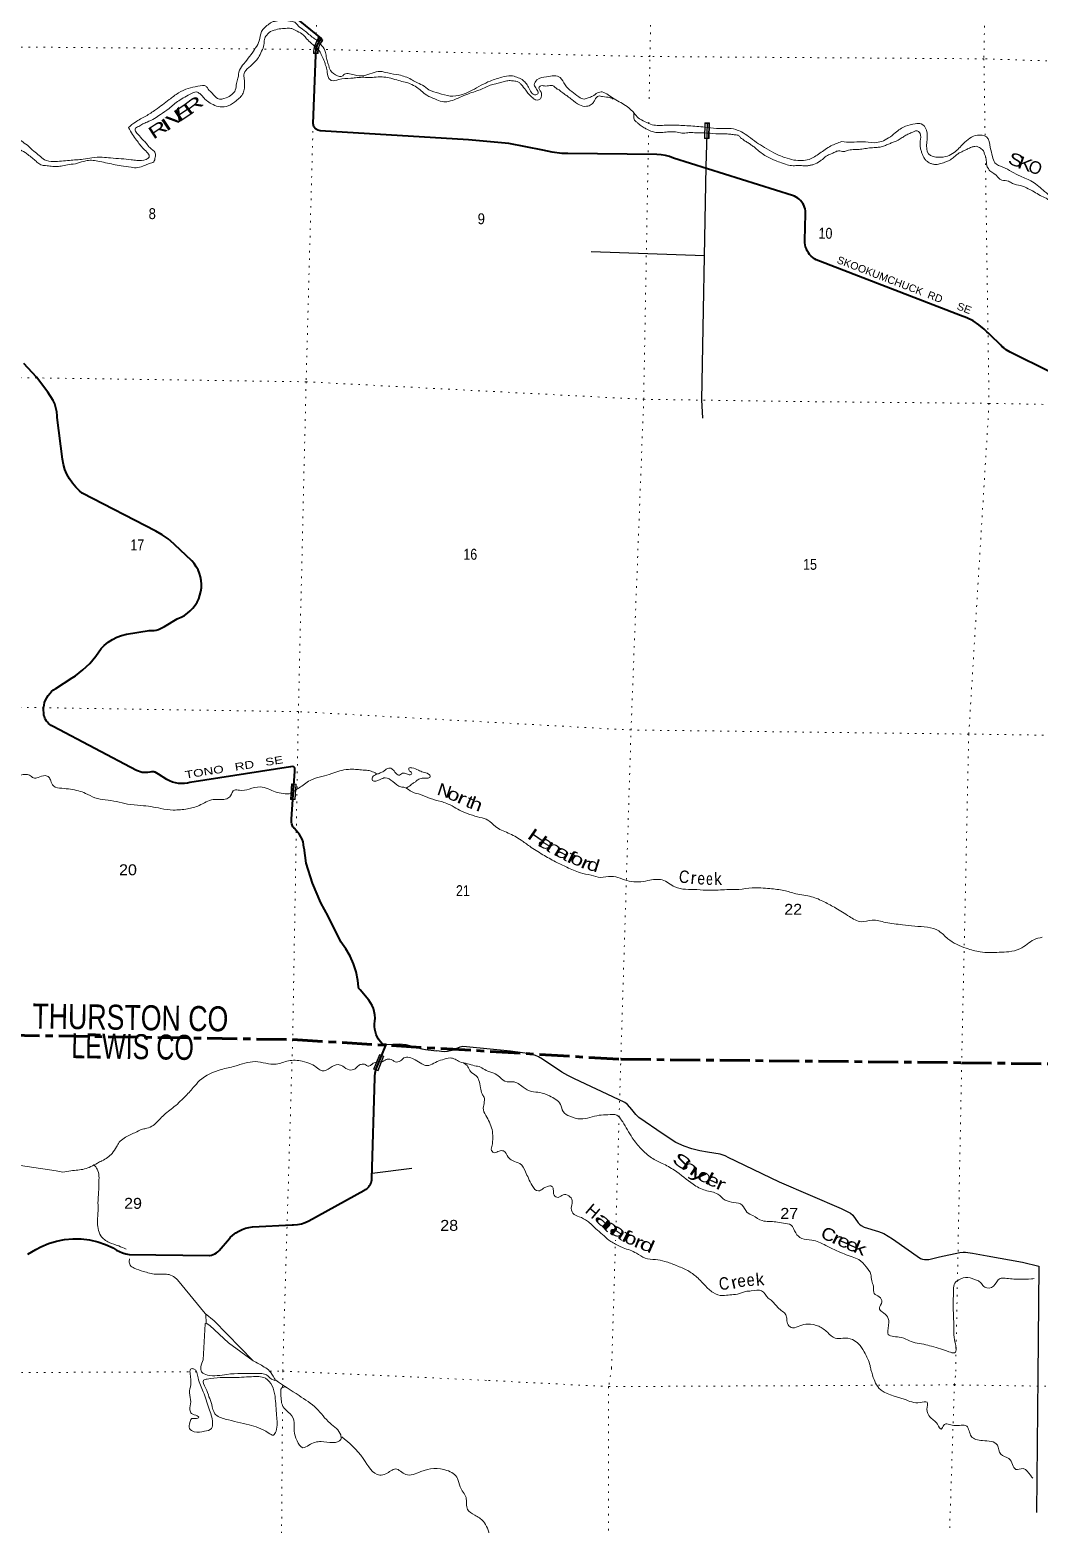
# Model space of a CAD drawing. Header units: feet. Extents: x -518066 to -250644, y -364975 to -177792.
# Drawn here: x -462831 to -446669, y -272870 to -248936 of the extents above; entities that cross this region are included whole.
import ezdxf
from ezdxf.enums import TextEntityAlignment as Align

# ---------------------------------------------------------------- set-up
doc = ezdxf.new("R2010")
doc.units = ezdxf.units.FT
doc.header["$LTSCALE"] = 80
doc.header["$PDMODE"] = 32
doc.header["$PDSIZE"] = 40
doc.linetypes.add('DOTTED', pattern=[1.5, 0.3, -1.2])
doc.linetypes.add('LONG_DASH_SHORT_DASH', pattern=[9.9, 6, -1.2, 1.5, -1.2])
for name, color, linetype, lineweight in [('11', 7, 'LONG_DASH_SHORT_DASH', 60), ('26', 7, 'Continuous', 40), ('29', 7, 'Continuous', 25), ('31', 7, 'Continuous', 13), ('39', 7, 'Continuous', 13), ('41', 7, 'Continuous', 13), ('61', 7, 'Continuous', 13), ('7', 7, 'DOTTED', 13)]:
    doc.layers.add(name, color=color, linetype=linetype, lineweight=lineweight)
doc.layers.add('12', color=7, linetype='Continuous')
doc.layers.add('27', color=7, linetype='Continuous')

msp = doc.modelspace()

# ---------------------------------------------------------------- linework, layer by layer
at = {"layer": '11'}
msp.add_lwpolyline([(-471717.51, -264935.4), (-469219.69, -264962.68), (-463951.5, -265026.65), (-458623.22, -265109.47), (-453368.1, -265424.64), (-447908.8, -265478.94), (-442622.64, -265553.19), (-440273.43, -265548.46)], dxfattribs=at)
at = {"layer": '26'}
msp.add_line((-458252.31, -249342.86), (-458252.38, -249315.9), dxfattribs=at)
for points in [[(-458252.38, -249315.9), (-458246.17, -249240.34), (-458227.24, -249178.08), (-458189.37, -249106.36), (-458162.66, -249071.69), (-459496.58, -247987.09)], [(-446519, -254401.76), (-447098.53, -254114.97), (-447129.86, -254099.1), (-447196.36, -254058.81), (-447233.27, -254030.77), (-447258.32, -254011.75), (-447283.27, -253987.3), (-447453.6, -253820.43), (-447476.52, -253797.98), (-447503.6, -253771.32), (-447547.87, -253727.73), (-447633.65, -253658.48), (-447726.21, -253598.58), (-447824.52, -253548.69), (-447927.51, -253509.34), (-450236.68, -252619.72), (-450265.73, -252603.34), (-450294.06, -252583.29), (-450320.14, -252560.38), (-450343.68, -252534.87), (-450364.43, -252507.04), (-450382.15, -252477.2), (-450396.66, -252445.67), (-450407.79, -252412.79), (-450415.42, -252378.93), (-450419.47, -252344.45), (-450419.9, -252309.75), (-450410.72, -251881.52), (-450410.5, -251863.22), (-450412.69, -251832.94), (-450418.03, -251803.05), (-450426.46, -251773.89), (-450437.89, -251745.77), (-450452.21, -251718.99), (-450469.24, -251693.86), (-450488.8, -251670.65), (-450510.69, -251649.61), (-450534.65, -251630.97), (-450560.43, -251614.94), (-450587.75, -251601.7), (-450616.3, -251591.38), (-452524.87, -250990.32), (-452585.55, -250966.28), (-452652.83, -250947.23), (-452721.74, -250935.32), (-452791.52, -250930.68), (-454216.65, -250916.85), (-454314.04, -250914.19), (-454467.38, -250896.84), (-454618.06, -250863.56), (-455158.59, -250758.27), (-455808.15, -250695.82), (-458182.62, -250555.48), (-458220.34, -250541.71), (-458256.94, -250519.26), (-458281.74, -250489.72), (-458295.93, -250437.49), (-458252.37, -249342.87)], [(-460107.61, -257992.02), (-460093.47, -257934.31), (-460085.45, -257875.44), (-460083.62, -257816.05), (-460088.01, -257756.8), (-460098.57, -257698.33), (-460115.19, -257641.28), (-460137.68, -257586.29), (-460165.79, -257533.94), (-460199.22, -257484.82), (-460237.6, -257439.47), (-460515.92, -257180.59), (-460527.53, -257169.06), (-460616.62, -257090.6), (-460713.42, -257021.88), (-460816.87, -256963.66), (-461993.61, -256355.68), (-462036.92, -256320.58), (-462097.3, -256262.23), (-462151.26, -256197.89), (-462198.19, -256128.26), (-462237.59, -256054.11), (-462269.02, -255976.24), (-462292.14, -255895.52), (-462306.7, -255812.82), (-462393.14, -255144.09), (-462394, -255115.63), (-462400.78, -255051.89), (-462414.18, -254989.21), (-462434.05, -254928.28), (-462460.19, -254869.76), (-462543.12, -254739.42), (-462724.74, -254498.43), (-462930.55, -254277.75)], [(-458619.8, -261262.32), (-458589.52, -260809.41), (-458587.84, -260784.33), (-458589.32, -260759.41), (-458590.49, -260756.56), (-458592.54, -260752.78), (-458594.96, -260749.23), (-458597.75, -260745.96), (-458600.86, -260742.99), (-458604.26, -260740.37), (-458607.85, -260738.16), (-458632.82, -260733.45), (-458657.85, -260737.4), (-460272.34, -260992.44), (-460304.68, -261000.13), (-460353.47, -261007.31), (-460402.75, -261009.35), (-460451.97, -261006.22), (-460500.59, -260997.97), (-460548.08, -260984.68), (-460593.93, -260966.5), (-460637.62, -260943.63), (-460774.28, -260857.09), (-460799.71, -260840.99), (-460824.28, -260826.89), (-460834.61, -260822.94), (-460846.84, -260819.68), (-460859.35, -260817.72), (-460859.63, -260817.71), (-460884.58, -260817.76), (-460909.63, -260822.97), (-460939.8, -260829.24), (-460943.26, -260829.76), (-460973.92, -260832.54), (-461004.7, -260832.11), (-461035.27, -260828.46), (-461065.29, -260821.64), (-461094.43, -260811.72), (-461122.37, -260798.8), (-462458.77, -260094.31), (-462469.14, -260089.63), (-462491.9, -260077.22), (-462513.24, -260062.5), (-462532.92, -260045.63), (-462550.73, -260026.79), (-462566.47, -260006.2), (-462579.97, -259984.07), (-462591.09, -259960.66), (-462599.7, -259936.21), (-462605.71, -259910.99), (-462609.04, -259885.29), (-462610.2, -259876.34), (-462612.92, -259834.55), (-462611.26, -259792.7), (-462605.24, -259751.25), (-462594.91, -259710.66), (-462580.4, -259671.37), (-462561.86, -259633.81), (-462539.5, -259598.4), (-462513.55, -259565.51), (-462484.32, -259535.52), (-462452.1, -259508.75), (-462417.27, -259485.5), (-462151.85, -259313.87), (-462101.88, -259280.74), (-461982.2, -259188.14), (-461872.86, -259083.54), (-461775.05, -258968.09), (-461689.85, -258843.05), (-461641.45, -258795.63), (-461578.55, -258744.89), (-461510.7, -258701), (-461438.63, -258664.44), (-461363.13, -258635.62), (-461285.04, -258614.85), (-460918.47, -258557.1), (-460914.19, -258557.5), (-460878.11, -258558.82), (-460842.09, -258556.36), (-460806.52, -258550.15), (-460771.8, -258540.25), (-460738.3, -258526.78), (-460706.39, -258509.88), (-460676.43, -258489.74), (-460473.93, -258367.6), (-460464.09, -258364.26), (-460409.09, -258341.78), (-460356.75, -258313.66), (-460307.63, -258280.23), (-460262.27, -258241.85), (-460221.18, -258198.94), (-460184.79, -258151.97), (-460153.52, -258101.45), (-460127.69, -258047.94), (-460107.61, -257992.02)], [(-457567.71, -264266.01), (-457579.78, -264159.81), (-457607.77, -264026.25), (-457649.57, -263896.34), (-457704.71, -263771.52), (-457772.61, -263653.14), (-457852.5, -263542.51), (-458054.59, -263129.74), (-458169.67, -262916.74), (-458303.61, -262604.89), (-458404.21, -262280.75), (-458441.46, -262034.94), (-458441.75, -262030.09), (-458446.96, -261986.04), (-458456.74, -261942.78), (-458470.99, -261900.78), (-458489.56, -261860.5), (-458512.23, -261822.38), (-458594.58, -261729.37), (-458596.49, -261727.41), (-458608.09, -261713.97), (-458618.23, -261699.39), (-458626.78, -261683.83), (-458633.67, -261667.47), (-458638.8, -261650.47), (-458642.13, -261633.03), (-458643.62, -261615.34), (-458643.25, -261597.58), (-458641.03, -261579.97), (-458619.8, -261262.32)], [(-457543.68, -264313.18), (-457544.56, -264312.39), (-457549.86, -264306.99), (-457554.57, -264301.06), (-457558.64, -264294.68), (-457562.01, -264287.91), (-457564.66, -264280.82), (-457566.56, -264273.49), (-457567.67, -264266)], [(-457291.07, -265594.65), (-457124.36, -265187.18), (-457184.69, -265181.81), (-457218.43, -265143.15), (-457221.02, -265139.9), (-457246.21, -265104.41), (-457267.55, -265066.48), (-457284.8, -265026.53), (-457297.79, -264985), (-457306.36, -264942.33), (-457310.43, -264899), (-457309.94, -264855.48), (-457304.91, -264812.26), (-457303.44, -264763.19), (-457307.17, -264711.7), (-457316.25, -264660.88), (-457330.6, -264611.28), (-457350.06, -264563.46), (-457374.41, -264517.93), (-457403.38, -264475.2), (-457543.71, -264313.21)], [(-462863.47, -268544.19), (-462736.56, -268472.6), (-462656.96, -268429.85), (-462534.14, -268377.19), (-462406.5, -268337.66), (-462275.42, -268311.69), (-462142.34, -268299.56), (-462008.72, -268301.4), (-461876.03, -268317.21), (-461745.72, -268346.8), (-461619.21, -268389.84), (-461497.9, -268445.88), (-461492.31, -268450.08), (-461446.55, -268480.39), (-461397.88, -268505.75), (-461346.83, -268525.89), (-461293.95, -268540.58), (-461239.82, -268549.66), (-459953.37, -268567.91), (-459950.43, -268567.41), (-459922.26, -268560.9), (-459894.92, -268551.49), (-459868.72, -268539.27), (-459843.94, -268524.38), (-459820.85, -268506.98), (-459799.7, -268487.26), (-459635.69, -268294.77), (-459622.6, -268280.43), (-459580.83, -268240.66), (-459535.14, -268205.48), (-459486.01, -268175.27), (-459434, -268150.35), (-459379.67, -268131.01), (-459323.62, -268117.46), (-459266.45, -268109.84), (-458632.8, -268075.55), (-458607.15, -268075.23), (-458543.98, -268069.77), (-458481.73, -268057.75), (-458421.07, -268039.28), (-458362.68, -268014.58), (-457482.34, -267526.88), (-457477.68, -267524.57), (-457457, -267512.65), (-457437.68, -267498.64), (-457419.94, -267482.68), (-457403.95, -267464.95), (-457389.91, -267445.66), (-457377.96, -267424.99), (-457368.24, -267403.2), (-457360.85, -267380.5), (-457355.87, -267357.16), (-457353.36, -267333.43), (-457307.79, -265719.18), (-457307.1, -265695.38), (-457301.73, -265644.59), (-457291.07, -265594.65)]]:
    msp.add_lwpolyline(points, dxfattribs=at)
at = {"layer": '29'}
for p, q in [((-452027.07, -252555.07), (-453841.6, -252492.12)), ((-457352.32, -267246.97), (-456716.14, -267170.48)), ((-446671.54, -268740.16), (-446688.76, -270504.49)), ((-446688.76, -270504.49), (-446709.29, -272681.37))]:
    msp.add_line(p, q, dxfattribs=at)
for points in [[(-451983.48, -250427.08), (-452003.82, -251125.55), (-452076.92, -254859.03), (-452058.37, -255154.88)], [(-457124.36, -265187.18), (-456913.76, -265179.33), (-456862.17, -265181.48), (-456812.72, -265190.08), (-456556.92, -265256.76), (-456496.73, -265267.51), (-456320.46, -265286.87)], [(-451664.95, -266985.37), (-451696.64, -266968.76), (-451775.1, -266944.03), (-451977.16, -266913.92), (-452100.77, -266891.33), (-452230.81, -266858), (-452354.42, -266818.21), (-452488.77, -266759.06), (-452690.83, -266621.41), (-453077.77, -266354.72), (-453129.35, -266307.4), (-453189.54, -266229.97), (-453262.63, -266148.25), (-453305.63, -266118.13), (-453404.5, -266066.52), (-454109.58, -265739.6), (-454213.84, -265684.76), (-454311.64, -265632.06), (-454621.19, -265421.29), (-454684.6, -265383.66), (-454736.2, -265362.15), (-454823.25, -265335.26), (-455137.09, -265292.24), (-455837.87, -265223.42), (-455895.91, -265221.27), (-455919.56, -265223.42), (-455945.35, -265232.02), (-456074.33, -265283.64), (-456145.26, -265300.85), (-456194.7, -265305.15), (-456320.46, -265286.87)], [(-451664.95, -266985.37), (-450830.61, -267386.97), (-449840.66, -267813.63)], [(-449840.66, -267813.63), (-449689.96, -267890.36), (-449651.27, -267920.47), (-449564.05, -268045.86), (-449543.78, -268066.72), (-449519.98, -268087.8), (-449470.69, -268114.04), (-449238.54, -268182.86), (-449157.93, -268216.2), (-449019.28, -268299), (-448567.86, -268613.01), (-448538.84, -268626.99), (-448504.44, -268633.45), (-448434.58, -268630.22), (-448262.61, -268587.2), (-447935.87, -268518.38), (-447885.35, -268515.16), (-447849.89, -268514.08), (-447738.11, -268531.28), (-447501.65, -268574.3), (-446934.15, -268673.23), (-446671.54, -268740.16)]]:
    msp.add_lwpolyline(points, dxfattribs=at)
at = {"layer": '31'}
for p, q in [((-452028.81, -250675), (-452023.13, -250425.06)), ((-452023.13, -250425.06), (-451948.15, -250426.76))]:
    msp.add_line(p, q, dxfattribs=at)
msp.add_lwpolyline([(-451948.15, -250426.76), (-451953.83, -250676.7), (-452028.81, -250675)], dxfattribs=at)
msp.add_lwpolyline([(-452020.63, -250667.18), (-452015.31, -250433.23), (-451956.32, -250434.57), (-451961.64, -250668.52)], close=True, dxfattribs=at)
at = {"layer": '39'}
for p, q in [((-453157.99, -250312.74), (-453159.63, -250262.79)), ((-471736.24, -265847.64), (-462411.77, -267209.75)), ((-461811.48, -267108.67), (-461810.76, -267109.58)), ((-459648.63, -269965.21), (-459255.43, -270254.82))]:
    msp.add_line(p, q, dxfattribs=at)
for points in [[(-460466.9, -268958.77), (-460024.94, -269495.96), (-459879.61, -269614.42), (-459255.43, -270254.82)], [(-460015.08, -269512.17), (-460008.71, -269651.01), (-460024.91, -269660.86), (-460054.6, -270239.63)], [(-460008.71, -269651.01), (-459950.86, -269687.93), (-459648.63, -269965.21)]]:
    msp.add_lwpolyline(points, dxfattribs=at)
for points in [[(-442827.5, -252668.18), (-442808.08, -252571.99), (-442732.53, -252474.4), (-442640.82, -252370.97), (-442555.14, -252267.47), (-442485.49, -252159.75), (-442405.46, -252024.01), (-442347.41, -251877.94), (-442291.06, -251705.7), (-442246.84, -251539.34), (-442239.28, -251412.74), (-442239.94, -251300.12), (-442248.95, -251213.53), (-442239.79, -251121.14), (-442184.41, -251029.33), (-442151.21, -250943.27), (-442182.47, -250868.48), (-442253.89, -250789.15), (-442309.61, -250742.2), (-442330.05, -250603.19), (-442313.12, -250533.02), (-442248.15, -250312.62), (-442195.84, -250142.35), (-442157.29, -249945.75), (-442108.4, -249725.16), (-442051.1, -249474.5), (-442014.54, -249275.87), (-442002.02, -249070.91), (-442000.2, -248920.11), (-442050.57, -248762.62), (-442097.46, -248649.42), (-442174.44, -248531.82), (-442237.84, -248454.61), (-442278.33, -248311.32), (-442282.43, -248150.39), (-442294.51, -247985.34), (-442333.18, -247858.16), (-442430.03, -247720.2), (-442542.18, -247684.61), (-442634.56, -247677.42), (-442723.78, -247573.74), (-442818.97, -247465.97), (-443034.04, -247463.27), (-443198.88, -247463.22), (-443321.54, -247465.71), (-443391.09, -247398.47), (-443415.72, -247273.49), (-443461.71, -247252.8), (-443526.05, -247254.01), (-443621.85, -247196.5), (-443697.05, -247097.02), (-443856.78, -247006.53), (-444008.11, -246885.99), (-444111.01, -246749.97), (-444202.48, -246666.37), (-444342.35, -246596.25), (-444485.71, -246481.84), (-444579.75, -246277.55), (-444656.13, -246109.68), (-444734.62, -245949.83), (-444807.8, -245850.38), (-444921.47, -245774.55), (-445034.9, -245678.61), (-445112.62, -245621.33), (-445182.14, -245552.08), (-445191.61, -245503.7), (-445140.97, -245472.16), (-445116.59, -245450.34), (-445121.77, -245379.9), (-445187.74, -245348.9), (-445217.28, -245298.26), (-445251.84, -245163.09), (-445288.48, -245033.93), (-445352.48, -245006.99), (-445423, -245020.18), (-445515.58, -245029.07), (-445569.71, -245016.33), (-445659.67, -244974.98), (-445769.25, -244893.17), (-445867.26, -244851.73), (-446005.73, -244831.89), (-446149.29, -244733.57), (-446262.82, -244645.67), (-446520.19, -244650.49), (-446689.61, -244696.64), (-446830.38, -244700.91), (-446932.55, -244671.47), (-447074.37, -244595.29), (-447182.23, -244537.63), (-447341.19, -244549.72), (-447483.8, -244539.89), (-447705.21, -244396.35), (-447815.62, -244215.99), (-447902.19, -244060.06), (-448003.01, -243918.02), (-448129.9, -243771.65), (-448215.12, -243670.03)], [(-467759.04, -250172.11), (-467764.95, -249995.07), (-467778.44, -249779.72), (-467786.94, -249650.91), (-467775.73, -249554.53), (-467695.69, -249418.78), (-467642.25, -249320.91), (-467608.42, -249182.58), (-467640.7, -249025.32), (-467673.39, -248902.24), (-467661.69, -248765.64), (-467624.38, -248671.59), (-467572.65, -248549.57), (-467533.42, -248463.59), (-467491.48, -248319.32), (-467460.19, -248225.2), (-467437.77, -248032.42), (-467409.41, -247847.77), (-467363.57, -247713.61), (-467298.25, -247631.97), (-467231.61, -247606.67), (-467119.07, -247610.09), (-466992.16, -247587.54), (-466822.95, -247559.5), (-466679.86, -247529.11), (-466524.87, -247512.96), (-466300.87, -247441.36), (-466152.08, -247439.2), (-465969.87, -247499.8), (-465857.63, -247527.35), (-465709.57, -247585.51), (-465619.94, -247655), (-465578.46, -247715.85), (-465641.66, -247789.47), (-465718.62, -247836.77), (-465755.82, -247920.76), (-465726.73, -248009.61), (-465650.81, -248048.77), (-465519.75, -248016.22), (-465389.01, -248009.82), (-465300.88, -248037.06), (-465263.2, -248079.77), (-465241.7, -248130.31), (-465308.56, -248173.71), (-465375.49, -248223.15), (-465420.32, -248272.86), (-465429.67, -248381.34), (-465416.64, -248467.98), (-465389.81, -248576.9), (-465354.33, -248635.67), (-465291.78, -248616.34), (-465168.68, -248577.66), (-465080.78, -248623.01), (-464973.37, -248718.87), (-464833.76, -248811.11), (-464756.44, -248900.56), (-464639.21, -249014.64), (-464571.72, -249085.87), (-464482.62, -249199.6), (-464391.52, -249313.36), (-464282.25, -249421.31), (-464164.82, -249519.31), (-464085.2, -249584.66), (-464013.66, -249653.93), (-463956.2, -249723.02), (-463890.01, -249735.91), (-463811.7, -249742.93), (-463719.53, -249768.21), (-463617.38, -249799.66), (-463531.8, -249871.11), (-463446.68, -249980.77), (-463370.1, -250132.56), (-463310.97, -250229.82), (-463248, -250343.23), (-463168.98, -250458.84), (-463097.66, -250546.21), (-463034.48, -250641.52), (-462971.01, -250712.69), (-462869.35, -250784.35), (-462769.96, -250878.1), (-462682.35, -250947.57), (-462594.73, -251017.04), (-462456.33, -251042.91), (-462198.81, -251026.02), (-461977.45, -251006.68), (-461838.47, -250984.28), (-461671.52, -250976.32), (-461538.98, -250988.04), (-461368.25, -251000.23), (-461211.64, -251016.27), (-461117.27, -251025.49), (-460968.34, -251011.27), (-460923.66, -250973.62), (-461010.52, -250841.82), (-461121.41, -250701.67), (-461186.68, -250612.37), (-461251.65, -250498.94)], [(-465419.47, -248703.22), (-465369.44, -248721.95), (-465329.21, -248720.44), (-465222.61, -248715.74), (-465162.31, -248716.5), (-465122.04, -248710.97), (-465040.26, -248764.28), (-464990.57, -248811.16), (-464951.05, -248867.96), (-464917.63, -248930.72), (-464838.05, -249000.09), (-464784.29, -249042.99), (-464720.48, -249086.02), (-464642.84, -249149.33), (-464611.28, -249200), (-464542.17, -249303.43), (-464486.69, -249370.49), (-464436.85, -249405.3), (-464359.26, -249472.63), (-464269.83, -249558.21), (-464216.26, -249617.2), (-464143.03, -249712.64), (-464099.51, -249771.5), (-464081.74, -249797.86), (-464049.89, -249824.41), (-463999.74, -249833.08), (-463951.4, -249825.64), (-463901.06, -249818.23), (-463834.56, -249804.98), (-463790.48, -249817.6), (-463746.5, -249838.26), (-463708.97, -249893.03), (-463637.92, -250002.51), (-463595.85, -250015.1), (-463528.58, -250104.43), (-463471.28, -250187.6), (-463398.02, -250281.02), (-463368.72, -250351.77), (-463325.66, -250448.84), (-463272.44, -250535.98), (-463195.28, -250639.5), (-463119.85, -250718.87), (-463062.28, -250779.93), (-463004.7, -250838.96), (-462908.94, -250900.49), (-462847.17, -250945.51), (-462777.47, -251000.68), (-462717.8, -251053.71), (-462653.99, -251096.74), (-462579.76, -251109.74), (-462489.41, -251118.91), (-462395.01, -251126.13), (-462306.41, -251113.16), (-462201.64, -251094.36), (-462070.7, -251071.87), (-461935.55, -251033.34), (-461844.98, -251024.42), (-461744.63, -251037.75), (-461618.29, -251063.46), (-461371.64, -251114.81), (-461209.07, -251136.96), (-461100.58, -251142.34), (-460999.67, -251109.42), (-460918.89, -251078.25), (-460848.15, -251046.96), (-460825.19, -250976.86), (-460822.38, -250910.54), (-460869.97, -250855.64), (-460925.69, -250808.69), (-460979.11, -250737.64), (-461034.76, -250684.66), (-461072.4, -250637.93), (-461104.17, -250605.36), (-461145.63, -250542.5), (-461147.42, -250524.38), (-461088.62, -250482.89), (-461021.81, -250443.5), (-460955.34, -250413.97), (-460833.77, -250353.35), (-460740.43, -250291.1), (-460602.72, -250197.38), (-460527.55, -250131.96), (-460446.4, -250070.63), (-460351.2, -250011.5), (-460233.85, -249948.61), (-460147.22, -249933.61), (-460123.3, -249950), (-460101.36, -249964.35), (-460039.85, -250031.48), (-459988.12, -250076.37), (-459898.35, -250133.81), (-459782.16, -250167.44), (-459655.33, -250152.94), (-459525.68, -250070.1), (-459464.75, -250018.58), (-459417.67, -249948.78), (-459396.63, -249870.62)], [(-461251.65, -250498.94), (-461140.03, -250411.86), (-460976.06, -250317.38), (-460818.03, -250214.79), (-460598.96, -250052.64), (-460450.93, -249945.9), (-460297.27, -249873.41), (-460144.08, -249839.14), (-460005.39, -249840.87), (-459973.78, -249887.52), (-459912.23, -249950.63), (-459824.8, -250036.19), (-459689.99, -250025.81), (-459594.84, -249970.69), (-459541.73, -249900.98), (-459522.34, -249792.63), (-459499.23, -249710.46), (-459473.57, -249582.08), (-459403.97, -249478.38), (-459312.09, -249360.89), (-459215.97, -249225.34), (-459158.29, -249109.43), (-459122.35, -248963.08), (-458996.73, -248840.46)], [(-458996.73, -248840.46), (-458957.46, -248811.87), (-458864.85, -248792.49), (-458785.15, -248777.41), (-458671, -248794.64), (-458589.15, -248814.03), (-458533.15, -248872.18), (-458440.54, -248943.26), (-458363, -249007.87), (-458289.77, -249063.87), (-458238.07, -249102.64), (-458179.93, -249165.19)], [(-458920.06, -248939.08), (-458811, -248917.41), (-458711.92, -248910.95), (-458634.38, -248915.26), (-458552.54, -248956.18), (-458451.31, -249018.64), (-458399.61, -249076.8), (-458322.07, -249152.18), (-458208.79, -249251.56)], [(-459396.63, -249870.62), (-459391.74, -249798.28), (-459398.88, -249723.79), (-459399.85, -249637.3), (-459326.3, -249539.69), (-459226.68, -249446.42), (-459171.61, -249380.74), (-459120.1, -249276.82), (-459082.71, -249176.74), (-459075.61, -249088.34), (-459038.59, -249018.42), (-458951.33, -248951.14), (-458920.06, -248939.08)], [(-458211.93, -249248.05), (-458192.84, -249277.1), (-458156.23, -249350.33), (-458115.3, -249442.95), (-458095.54, -249503.16)], [(-458179.93, -249165.19), (-458156.23, -249190.95), (-458095.92, -249296.49), (-458080.84, -249389.1), (-458059.3, -249466.64), (-458045.61, -249505.5)], [(-458095.54, -249503.16), (-458070.5, -249591.61), (-458051.71, -249700.44), (-458004, -249745.28), (-457883.21, -249730.7), (-457691.99, -249710.98), (-457617.52, -249703.87), (-457506.85, -249695.2), (-457404.37, -249698.49), (-457285.68, -249691.93), (-457161.04, -249691.48), (-457048.7, -249710.99), (-456926.5, -249746.71), (-456822.3, -249774.15), (-456740.18, -249799.32), (-456638.32, -249854.89), (-456564.61, -249910.11), (-456475.03, -249983.62), (-456345.06, -250041.56), (-456228.99, -250085.24), (-456128.44, -250082.48), (-456005.32, -250041.79), (-455880.05, -249989.06), (-455756.83, -249940.33), (-455643.81, -249903.54), (-455552.88, -249864.46), (-455459.91, -249823.39), (-455371.18, -249800.37), (-455290.52, -249779.26), (-455213.85, -249756.09), (-455137.37, -249749), (-455067.09, -249755.92), (-454991.01, -249781), (-454961.22, -249811.54), (-454889.95, -249902.93), (-454844.42, -249961.81), (-454792.77, -250012.74), (-454732.98, -250055.72), (-454684.74, -250056.32), (-454648.24, -250030.63), (-454637.71, -249990.55), (-454637.22, -249950.33), (-454658.9, -249913.86), (-454678.49, -249871.39), (-454662, -249837.41), (-454589.59, -249834.29), (-454507.11, -249829.29), (-454462.86, -249827.84), (-454385.13, -249883.11), (-454363.97, -249888.45)], [(-458045.61, -249505.5), (-458033.86, -249553.86), (-457936.6, -249657.64), (-457822.18, -249671.14), (-457809.95, -249657.21), (-457639.08, -249657.34), (-457482.42, -249669.36), (-457220.27, -249602.26), (-457097.93, -249625.91), (-456923.43, -249658.26), (-456723.25, -249729.14), (-456647.4, -249774.33), (-456543.44, -249821.89), (-456439.79, -249895.58), (-456283.64, -249949.82), (-456099.26, -249996.37), (-455924.12, -249976.45), (-455750.37, -249904.22), (-455602.65, -249823.62), (-455459.09, -249755.03), (-455271.39, -249693.03), (-455124.37, -249670.74), (-455032.17, -249694.01), (-454950.22, -249733.25), (-454894.53, -249782.21), (-454845.15, -249855.22), (-454801.9, -249936.2), (-454730.02, -249977.32), (-454693.48, -249947.62), (-454716.82, -249882.97), (-454754.19, -249814.13), (-454711.06, -249738.26), (-454555.64, -249685.91), (-454338.68, -249698.68), (-454259.71, -249818.31), (-454154.41, -249922.19), (-454038.88, -250010.11), (-453956.85, -250043.32), (-453888.27, -250024.06), (-453819.59, -249996.77), (-453740.58, -249945.47), (-453664, -249930.35), (-453572.08, -249975.74), (-453474.36, -250041.31), (-453266.77, -250164.57), (-453151.48, -250272.6), (-453092.03, -250343.73), (-452978.21, -250407.49), (-452864.2, -250455.17), (-452643.15, -250461.96), (-452403.96, -250464.96), (-452148.86, -250482.23), (-452025.39, -250493.16)], [(-454365.6, -249888.73), (-454343.21, -249907.76), (-454277.48, -249958.86), (-454219.68, -249999.8), (-454153.95, -250050.9), (-454030.35, -250136.91), (-453916.05, -250160.46), (-453841.32, -250131.23), (-453798.55, -250085.52), (-453771.84, -250037.59), (-453725.1, -249995.94), (-453658.87, -250004.82), (-453540.47, -250022.39), (-453490.46, -250043.12)], [(-453157.99, -250312.74), (-453146.76, -250381.25), (-453110.96, -250413.87), (-453075.17, -250446.5), (-453007.41, -250495.61), (-452951.5, -250526.48), (-452865.53, -250565.76), (-452789.29, -250578.78), (-452666.64, -250576.3), (-452576.06, -250567.38), (-452463.58, -250574.82), (-452363.27, -250592.16), (-452272.65, -250579.22), (-452156.12, -250584.7), (-452067.66, -250583.8), (-452025.29, -250584.33)], [(-452025.39, -250493.16), (-451833.63, -250514.33), (-451528.28, -250532.23), (-451436.28, -250571.59), (-451320.53, -250641.42), (-451193.02, -250737.53), (-451065.33, -250817.56), (-450919.62, -250903.84), (-450739.61, -250980.51), (-450595.36, -251020.52), (-450351.98, -251009.49), (-450181.95, -250913.08), (-450003.62, -250794.66), (-449831.92, -250726.42)], [(-452025.29, -250584.33), (-451848.72, -250598.61), (-451762.31, -250601.7), (-451685.93, -250602.66), (-451605.58, -250607.68), (-451533.32, -250616.63), (-451479.19, -250629.38), (-451449.46, -250663.94), (-451415.58, -250688.49), (-451389.69, -250708.93), (-451333.8, -250741.8), (-451285.94, -250774.58), (-451234.12, -250811.42), (-451180.38, -250856.34), (-451018.93, -250970.97), (-450892.98, -251028.86), (-450796.93, -251066.26), (-450728.86, -251089.23), (-450632.62, -251110.55), (-450542.15, -251109.67), (-450471.8, -251110.55), (-450387.41, -251113.62), (-450335.03, -251104.22), (-450280.61, -251092.84), (-450179.43, -251037.8), (-450138.89, -251010.15), (-450077.97, -250958.63), (-449999.14, -250923.42), (-449940.49, -250893.99), (-449881.96, -250874.61), (-449793.61, -250883.76), (-449743.17, -250868.3), (-449648.51, -250853.4), (-449549.97, -250850.61), (-449461.36, -250837.65), (-449358.68, -250824.86), (-449264.12, -250818), (-449197.66, -250808.77), (-449129.03, -250785.5), (-449066.41, -250760.14), (-449005.8, -250734.76), (-448945.21, -250711.39), (-448876.38, -250672.03), (-448819.62, -250632.52), (-448752.88, -250599.17), (-448692.26, -250573.79), (-448647.8, -250554.23), (-448601.69, -250564.86), (-448575.9, -250593.34), (-448571.37, -250718.08), (-448574.3, -250794.46), (-448562.99, -250856.94), (-448545.53, -250909.45), (-448524, -250957.98), (-448504.36, -250996.43), (-448472.66, -251035.04), (-448410.81, -251074.02), (-448360.73, -251088.73), (-448302.47, -251091.47), (-448221.8, -251070.36), (-448179.42, -251056.81), (-448120.84, -251033.41), (-448076.31, -251007.83), (-448013.37, -250956.33), (-447964.67, -250918.73), (-447889.82, -250879.45), (-447843.32, -250857.91), (-447782.66, -250828.51), (-447724.1, -250807.12), (-447699.93, -250803.4), (-447659.71, -250801.89), (-447639.76, -250814.21), (-447607.79, -250830.7), (-447581.93, -250853.14), (-447567.98, -250863.37), (-447546.45, -250911.9), (-447526.93, -250960.41), (-447517.46, -251008.79), (-447511.89, -251047.07), (-447508.55, -251103.42), (-447506.68, -251115.51), (-447488.96, -251145.9)], [(-449831.92, -250726.42), (-449677.23, -250734.39), (-449498.22, -250726.58), (-449309.45, -250743.02), (-449079.37, -250667.48), (-448971.8, -250582.35), (-448807.73, -250479.83), (-448652.45, -250439.55), (-448557.96, -250438.72), (-448474.8, -250544.33), (-448467.07, -250737.48), (-448439.15, -250922.84), (-448274.96, -250977.19), (-448136, -250956.81), (-448030.81, -250901.82), (-447880.3, -250756.9), (-447657.56, -250622.94), (-447513.15, -250650.89), (-447450.84, -250818.58), (-447414.42, -250965.84), (-447375.41, -251064.87), (-447251.61, -251134.79), (-446967.91, -251281.13), (-446775.97, -251367.99), (-446580.85, -251525.28), (-446471.44, -251621.17), (-446368.38, -251743.12), (-446041.64, -251821.61), (-445850.77, -251830.04), (-445683.26, -251775.83), (-445438.55, -251821.12), (-445181.83, -251870.59), (-445004.93, -251870.8), (-444901.98, -251835.89), (-444796.52, -251758.78), (-444655.6, -251742.45), (-444549.31, -251763.89), (-444451.48, -251819.41), (-444408.01, -251882.29), (-444316.47, -251959.86), (-444214.08, -251971.19), (-444142.33, -252022.37), (-444221.78, -252109.86), (-444379.46, -252182.29), (-444486.74, -252243.28), (-444580.41, -252342.66), (-444611.55, -252424.72), (-444621.14, -252553.3), (-444672.48, -252643.15), (-444732.3, -252707.38)], [(-447488.96, -251145.9), (-447457.35, -251192.55), (-447391.53, -251235.6), (-447264.18, -251343.78), (-447159.83, -251359.16), (-447093.96, -251398.19), (-446965.66, -251427.96), (-446843.68, -251481.77), (-446749.77, -251529.2), (-446653.96, -251586.7), (-446556.01, -251632.17), (-446504.26, -251675.05), (-446447.06, -251766.26), (-446359.32, -251825.68), (-446273.47, -251875.02), (-446215.79, -251926.02), (-446111.56, -251951.45), (-446009.02, -251950.73), (-445914.29, -251929.79), (-445807.25, -251888.9), (-445720.53, -251865.86), (-445626.09, -251869.05), (-445541.86, -251886.19), (-445453.74, -251913.44), (-445377.69, -251942.54), (-445245.69, -251998.49), (-445173.57, -252019.51), (-445067.09, -252024.86), (-444972.16, -251987.84), (-444931.48, -251948.13), (-444846.26, -251882.84), (-444769.42, -251845.59), (-444705.1, -251846.4), (-444626.86, -251859.44), (-444555.13, -251912.63), (-444491.15, -251941.58), (-444457.46, -251982.22), (-444433.82, -252022.74), (-444428.33, -252067.05), (-444463.3, -252132.97), (-444524.32, -252192.54), (-444607.38, -252245.79), (-444670.32, -252297.29), (-444721.44, -252369.05), (-444758.74, -252461.09), (-444791.96, -252549.15), (-444825.41, -252655.32), (-444868.8, -252753.31), (-444948.26, -252840.8), (-444993.32, -252910.62), (-444996.83, -253035.26), (-444971.92, -253136.12), (-444894.33, -253203.45), (-444747.89, -253229.42), (-444640.85, -253188.53), (-444584.09, -253149.02), (-444533.21, -253097.37), (-444425.49, -253000.18), (-444320.08, -252927.09), (-444237.01, -252873.84), (-444135.86, -252820.81), (-444051.17, -252799.75), (-443918.01, -252759.18), (-443792.85, -252716.51), (-443643.53, -252670.12), (-443536.88, -252661.4), (-443432.17, -252646.62), (-443303.34, -252632.15), (-443210.93, -252637.33), (-443018.6, -252692.02), (-442924.49, -252723.36), (-442840.65, -252772.68), (-442749.09, -252848.23), (-442668.28, -252981.97), (-442604.81, -253053.15), (-442550.1, -253184.55), (-442522.93, -253265.33), (-442496.99, -253448.65), (-442514.28, -253548.98), (-442542.07, -253649.29)], [(-471558.92, -262116.41), (-471507.48, -262130.72), (-471407.15, -262146.05), (-471184.77, -262209.17), (-470946.11, -262256.4), (-470645.2, -262308.43), (-470328.66, -262398.87), (-469972.07, -262501.87), (-469675.34, -262567.93), (-469184.42, -262700.77), (-468814.87, -262729.53), (-468417.26, -262764.67), (-467947.84, -262846.97), (-467422.14, -262929.97), (-467197.34, -262958.93), (-466809.9, -263004), (-466500.84, -263048.09), (-466059.45, -263119.98), (-465555.47, -263170.53), (-465270.3, -263194.22), (-465260.39, -263206.41), (-465193.31, -263144.91), (-463988.8, -262114.28), (-463934.02, -262072.74), (-463917.55, -262040.77), (-463924.65, -261962.25), (-463945.43, -261851.39), (-463976.35, -261748.44), (-463993.43, -261663.76), (-463932.43, -261606.21), (-463934.6, -261620.26), (-463750.61, -261532.07), (-463617.44, -261491.51), (-463484.27, -261450.94), (-463298.26, -261362.78), (-463212.85, -261281.4), (-463157.42, -261185.56), (-463098.14, -261103.86), (-463058.79, -261007.82), (-463037.74, -260929.66), (-462978.8, -260876.1), (-462900.22, -260861), (-462840.06, -260873.81), (-462774.24, -260916.87), (-462699.8, -260911.77), (-462586.85, -260881.01), (-462528.85, -260905.87), (-462497.39, -260964.58), (-462452.13, -261045.58), (-462317.9, -261083.46), (-462055.05, -261124.96), (-461938.93, -261164.63), (-461789.01, -261234.88), (-461624.57, -261269.11), (-461443.99, -261297.52), (-461265.56, -261337.96), (-461054.73, -261358.7), (-460892.12, -261376.82), (-460733.67, -261406.96), (-460534.94, -261431.57), (-460307.55, -261412.3), (-460119.94, -261358.34), (-459895.65, -261262.61), (-459676.39, -261251.28), (-459619.53, -261203.73), (-459554.1, -261112.04), (-459475.73, -261115.04), (-459320.72, -261096.87), (-459141.37, -261060.91), (-459017.09, -261090.62), (-458901.12, -261142.34), (-458772.77, -261168.08), (-458652.1, -261163.56), (-458573.76, -261111.68)], [(-458573.76, -261111.68), (-458500.11, -261062.9), (-458321.81, -260946.49), (-458154.32, -260894.29), (-457996.96, -260848), (-457869.8, -260805.35), (-457730.8, -260780.95), (-457614.19, -260780.4), (-457521.83, -260789.6), (-457417.38, -260796.94), (-457343.26, -260817.97), (-457283.44, -260858.94), (-457315.87, -260880.66), (-457346.33, -260906.42), (-457344.93, -260956.71), (-457222.15, -260944.17), (-457141.39, -260915.02), (-457019.48, -260974.86), (-456889.85, -261060.95), (-456825.65, -261071.81), (-456709.89, -261141.63), (-456575.71, -261183.53), (-456421.67, -261245.79), (-456247.35, -261294.23)], [(-457287.03, -260862.87), (-457239.05, -260845.42), (-457208.73, -260831.73), (-457152.07, -260800.26), (-457117.56, -260772.54), (-457051.11, -260763.32), (-456999.36, -260806.19), (-456967.66, -260844.8), (-456913.7, -260871.62), (-456881.28, -260849.9), (-456846.98, -260840.28), (-456784.87, -260857.14), (-456730.67, -260863.86), (-456716.38, -260845.94), (-456726.19, -260825.7), (-456750.09, -260807.3), (-456761.89, -260785.04), (-456761.62, -260762.92), (-456713.28, -260755.48), (-456609.2, -260792.98), (-456535.19, -260824.07), (-456449.13, -260855.32), (-456421.47, -260895.88), (-456439.83, -260917.77), (-456498.17, -260921.06), (-456566.58, -260926.24), (-456631.26, -260955.59), (-456663.76, -260983.34), (-456710.35, -261012.92), (-456734.76, -261036.75), (-456775.28, -261062.38), (-456807.51, -261078.39)], [(-456247.35, -261294.23), (-456069.31, -261366.84), (-455949.54, -261436.71), (-455783.48, -261503.14), (-455623.24, -261551.4), (-455497.09, -261593.2), (-455375.72, -261697.28), (-455171.91, -261800.38), (-454966.22, -261913.57), (-454826.68, -262011.84), (-454617.23, -262147.19), (-454413.54, -262260.34), (-454231.67, -262349.09), (-454015.61, -262436.26), (-453845.22, -262476.6), (-453694.86, -262510.66), (-453521.78, -262494.73), (-453235.25, -262572.72), (-452933.58, -262562.43), (-452704.28, -262551.22), (-452502.58, -262662.34), (-452149.3, -262706.98), (-451944.38, -262717.59), (-451670.85, -262706.94), (-451475.81, -262703.35), (-451264.42, -262677.85), (-450981.14, -262691.45), (-450756.33, -262720.41), (-450563.98, -262773.09), (-450313.26, -262820.47), (-450109.21, -262903.47), (-449925.46, -263002.3), (-449707.97, -263137.74), (-449520, -263220.54), (-449344.79, -263194.58), (-449126.14, -263233.51), (-448859.19, -263269.03), (-448660.45, -263291.63), (-448275.4, -263368.85), (-448130.15, -263493.34), (-447834.46, -263645.85), (-447612.03, -263704.95), (-447308.55, -263710.76), (-447153.64, -263700.63), (-446976.18, -263654.59), (-446858.68, -263579.65), (-446753.29, -263508.57), (-446618.13, -263470.04)], [(-457201.37, -265465.26), (-457180.02, -265459.35), (-457107.2, -265422.06), (-457024.99, -265439.18), (-456981.06, -265463.86), (-456896.47, -265450.84), (-456841.62, -265403.26), (-456757.08, -265394.27), (-456659.05, -265433.7), (-456553.24, -265495.36), (-456513.31, -265517.98), (-456443.01, -265522.88), (-456335.88, -265473.95), (-456224.79, -265431.1), (-456101.82, -265402.47), (-456021.66, -265423.59), (-455947.75, -265462.72), (-455821.51, -265496.48), (-455711.33, -265528.02), (-455615.09, -265549.34), (-455525.27, -265602.75), (-455401.16, -265646.53), (-455311.44, -265707.99), (-455189.75, -265785.93), (-455101.28, -265785.02), (-454931.43, -265869.6), (-454795.6, -265941.69), (-454665.12, -265957.4), (-454510.98, -266011.61), (-454335.7, -266146.53), (-454290.85, -266261.72), (-454183.2, -266337.48), (-454014.85, -266379.8), (-453714.61, -266321.22), (-453577.81, -266312.88), (-453431.13, -266318.74), (-453355.72, -266400.13), (-453337.94, -266426.49), (-453184.21, -266681.8), (-453043.59, -266856.51), (-452874.48, -267003.41), (-452704.67, -267092.01), (-452508.98, -267201.05), (-452210.14, -267426), (-452014.3, -267522.96), (-451814.03, -267585.8), (-451696.55, -267679.78), (-451556.27, -267715.72), (-451422.13, -267761.64), (-451347.08, -267873.19), (-451251.21, -267924.66)], [(-462411.77, -267209.75), (-462301.46, -267231.24), (-462174.56, -267210.71), (-462063.85, -267198.02), (-461955.09, -267181.28), (-461856.14, -267144.31), (-461750.92, -267087.31), (-461678.1, -267050.01), (-461587, -266996.86), (-461515.85, -266931.39), (-461446.25, -266827.69), (-461401.13, -266753.85), (-461323.93, -266686.44), (-461234.89, -266637.28), (-461152.02, -266600.11), (-461026.72, -266545.37), (-460988.41, -266535.8), (-460958.16, -266528.13), (-460855.1, -266483.17), (-460724.88, -266354.09), (-460544.15, -266203.52), (-460353.09, -266028.94), (-460214.57, -265877.84), (-460112.71, -265766.5), (-459766.8, -265587.84), (-459549.04, -265534.26), (-459222.51, -265461.93), (-458887.27, -265502.32), (-458689.62, -265448.49), (-458470.58, -265455.26), (-458328.4, -265501.28), (-458222.65, -265566.96), (-458148.79, -265610.11), (-458023.59, -265563.42), (-457896.28, -265508.7), (-457822.22, -265535.77), (-457716.37, -265593.41), (-457623.7, -265576.47), (-457564.75, -265522.91), (-457510.24, -265503.48), (-457460.04, -265508.13), (-457453.95, -265511.97)], [(-457360.4, -265510.45), (-457390.16, -265531.16), (-457418.5, -265534.31), (-457438.97, -265526.44), (-457453.95, -265511.97)], [(-457360.4, -265510.45), (-457357.51, -265507.41), (-457302.82, -265473.9), (-457201.37, -265465.26)], [(-455886.21, -265482.34), (-455816.04, -265542.8), (-455772.76, -265621.77), (-455683.11, -265689.25), (-455641.78, -265762.17), (-455615.04, -265879.14), (-455590.1, -265977.99), (-455558.59, -266032.68), (-455569.05, -266233.65), (-455514.18, -266350.97), (-455459.23, -266462.26), (-455424.45, -266579.34), (-455420.02, -266712.12), (-455429.13, -266800.49), (-455438.18, -266884.83), (-455388.37, -266921.66), (-455317.68, -266894.39), (-455245.3, -266893.28), (-455170.08, -266990.75), (-455102.42, -267047.91), (-454984.38, -267095.64), (-454893.47, -267225.48), (-454848.48, -267328.6), (-454787.6, -267448.01), (-454688.12, -267533.72), (-454623.41, -267502.35), (-454544.54, -267463.12), (-454470.12, -267460.03), (-454448.54, -267504.54), (-454437.62, -267599.2), (-454371.72, -267636.22), (-454290.79, -267592.99), (-454202.55, -267610.19), (-454145.2, -267689.33), (-454158.38, -267781.67), (-454135.56, -267890.55), (-454035.72, -267946.1), (-453901.87, -268016.15), (-453766.64, -268138.5), (-453659.19, -268230.34), (-453557.35, -268321.41), (-453491.22, -268363.94), (-453328.05, -268443.63), (-453116.01, -268530.75), (-452980.25, -268608.86), (-452813.69, -268633.07), (-452663.26, -268661.1), (-452479.11, -268727.75), (-452297.15, -268808.46), (-452149.67, -268914.88), (-452003.34, -269063.38), (-451960.83, -269105.91), (-451889.29, -269161.47), (-451734.11, -269209.88), (-451620.34, -269197.01), (-451501.6, -269186.43), (-451370.42, -269143.84), (-451277.84, -269134.94), (-451112.98, -269132.98), (-451005.84, -269250.96), (-450948.08, -269295.93), (-450852.84, -269399.68), (-450781.21, -269460.91), (-450723.62, -269519.95), (-450710.37, -269588.49), (-450689.35, -269679.24), (-450617.52, -269724.38), (-450498.55, -269693.7), (-450373.59, -269667.11), (-450199.11, -269701.47), (-450057.54, -269797.76), (-449936.04, -269891.79), (-449811.4, -269891.34), (-449658.88, -269913.36), (-449561.19, -269980.94), (-449470.26, -270108.77), (-449413.37, -270226.12), (-449376.39, -270327.13), (-449361.18, -270399.72), (-449345.06, -270452.5)], [(-461804.45, -267117.56), (-461752.08, -267183.82), (-461725.27, -267294.76), (-461726.75, -267417.42), (-461730.31, -267546.07), (-461740.53, -267726.93), (-461739.99, -267849.61), (-461750.04, -268016.4), (-461739.39, -268133.17), (-461694.56, -268250.36), (-461561.15, -268356.61), (-461409.07, -268414.82), (-461291.9, -268464.15)], [(-451251.21, -267924.66), (-451103.46, -268008.96), (-450886.58, -268027.77), (-450764.21, -268049.41), (-450639.93, -268079.12), (-450567.09, -268206.72), (-450469.61, -268292.41), (-450311.14, -268320.53), (-450085, -268405.82), (-449909.12, -268490.47), (-449665.04, -268588.04), (-449555.02, -268633.66), (-449437.79, -268747.75), (-449364.87, -268869.32), (-449350.02, -268972.06), (-449322.97, -269062.9), (-449308.27, -269177.71), (-449228.48, -269228.98), (-449187.24, -269309.94), (-449226.61, -269407.98), (-449183.15, -269470.87), (-449095.63, -269548.38), (-449079.09, -269677.29), (-449090.15, -269761.61), (-449092.79, -269813.86), (-448908.57, -269874.49), (-448656.38, -269966.13), (-448513.94, -269990.04), (-448393.7, -270021.71), (-448247.43, -270061.75), (-448115.31, -270107.64), (-448025.08, -270126.87), (-448022.56, -269917.76), (-448036.82, -269766.76), (-448037.19, -269630.01), (-448042.97, -269442.91), (-448045.23, -269296.08), (-448037.31, -269139.33), (-448030, -269032.84), (-447956.72, -268957.34), (-447811.51, -268918.94), (-447669.31, -268962.95), (-447639.31, -268975.39), (-447593.56, -269016.18), (-447537.99, -269075.2), (-447401.11, -269060.82), (-447295.07, -268935.46), (-447214.62, -268932.44), (-446991.66, -268947.3), (-446788.55, -268941.8), (-446747.82, -268937.63)], [(-461236.35, -268619.68), (-461239.07, -268654.24), (-461225.8, -268720.77), (-461160.05, -268769.86), (-461011.92, -268821.99), (-460817.46, -268866.66), (-460686.78, -268866.28), (-460602.44, -268873.37), (-460510.51, -268918.76), (-460466.9, -268958.77)], [(-460271.48, -270426.04), (-460256.87, -270387.66), (-460208.52, -270382.52), (-460136.8, -270528.66), (-460054.42, -270751.41), (-459964.73, -271014.51), (-459904.64, -271246.9), (-459922.37, -271337.07), (-460033.8, -271383.26), (-460198.8, -271390.24), (-460276.23, -271336.51), (-460270.48, -271242.1), (-460247.34, -271186.22), (-460182.84, -271177.36), (-460126.2, -271158.31), (-460149.91, -271135.75), (-460241.74, -271099.85), (-460270.79, -271038.97), (-460256.38, -270910.54), (-460275.91, -270769.4), (-460255.36, -270635.04), (-460259.22, -270516.32), (-460269.67, -270427.64)], [(-460054.6, -270239.63), (-460095.38, -270352.46), (-460080.74, -270431.16), (-459987.19, -270483.18), (-459677.34, -270470.85), (-459198.95, -270456.52), (-459042.17, -270480.68), (-458921.08, -270565.39), (-458898.97, -270565.8), (-458912.48, -270535.39), (-458994.77, -270417.21), (-459077, -270353.29), (-459255.48, -270254.79)], [(-459963.4, -270831.53), (-460017.07, -270687.75), (-460049.03, -270566.49), (-459992.35, -270545.43), (-459591.09, -270522.21), (-459281.94, -270508.39), (-459059.24, -270534.66), (-458952.84, -270653.29), (-458905.64, -270821.08), (-458881.15, -271131.24), (-458889.73, -271380.45), (-458931.1, -271444.03), (-459012.88, -271408.32), (-459322.18, -271279.88), (-459702.48, -271186.32), (-459869.8, -271100.75), (-459919.38, -270953.02), (-459963.8, -270830.47)], [(-458894.05, -270566.32), (-458521.42, -270810.14), (-458243.71, -271016.42), (-458024.84, -271251.77), (-457853.39, -271442), (-457852.67, -271512.4), (-457978.28, -271564.35), (-458168.96, -271546.72), (-458363.01, -271603.44), (-458458.29, -271645.9), (-458552.74, -271533.54), (-458600.16, -271377.8), (-458603.06, -271206.81), (-458693.17, -271076.42), (-458774.07, -270992.46), (-458812.6, -270790.64), (-458796.66, -270688.37), (-458750.13, -270673.15), (-458697.99, -270693.01)], [(-449345.06, -270452.49), (-449234.4, -270691.63), (-448827.5, -270870.16), (-448573.13, -270923.16), (-448462.44, -270917.18), (-448464.46, -271027.75), (-448418.5, -271153.29), (-448297.99, -271270.17), (-448235.11, -271349.77), (-448195.7, -271284.14), (-448036.96, -271289.11), (-447828.04, -271299.04), (-447754.64, -271463.3), (-447576.94, -271530.97), (-447337, -271603.81), (-447283.37, -271749.61), (-447153.97, -271820.39), (-447093.39, -271916.04), (-447042.53, -271993.41), (-446923.69, -271981.55), (-446808.99, -272086.25), (-446767.14, -272136.3)], [(-457837.73, -271469.09), (-457492.38, -271820.77), (-457227.8, -272085.12), (-457130.95, -272066.82), (-456974.65, -271985.27), (-456811.42, -272074.78), (-456571.32, -272028.98), (-456152.75, -272008.63), (-455982.21, -272138.5), (-455942.47, -272273.98), (-455847.03, -272442.68), (-455822.38, -272634.19), (-455707.43, -272724.82), (-455568.53, -272825.95), (-455468.35, -273065.12), (-455402.16, -273293.6), (-455281.98, -273428.57), (-455140.65, -273616.22), (-454989.32, -273916.67), (-454709.9, -274249.68), (-454558.08, -274413.39), (-454163.28, -274593.7), (-453884.91, -274763.8), (-453632.54, -274816.76), (-453418.51, -274877.06), (-453007.96, -275075.76), (-452736.17, -275275.9), (-452538.8, -275587.27), (-452417.9, -275903.25), (-452363.39, -276000.79), (-452083.23, -276182.98), (-451788.58, -276562.53), (-451637.64, -276774.49), (-451424.51, -277104.25), (-451261.76, -277549.72), (-451110.28, -277842.13), (-450983.68, -278176.31), (-450878.65, -278479.93), (-450846.29, -279019.49), (-450903.11, -279708.22), (-450922.52, -280110.07), (-450959.43, -280479.41), (-451076.26, -280821.12), (-451313.96, -281066.06), (-451359.58, -281582.05), (-451289.54, -281710.05), (-451214.93, -281807.97), (-451191.47, -281844.61)]]:
    msp.add_spline(points, degree=3, dxfattribs=at)
at = {"layer": '61'}
for p, q in [((-458199.97, -249056.55), (-458141.07, -249102.98)), ((-458152.28, -249104.33), (-458198.62, -249067.8)), ((-458216.91, -249315.79), (-458291.89, -249314.14)), ((-458283.72, -249306.32), (-458224.73, -249307.61)), ((-458564.95, -261016.28), (-458581.36, -261265.74)), ((-458581.36, -261265.74), (-458656.2, -261260.81)), ((-457163.41, -265376.64), (-457256.27, -265608.75)), ((-457256.27, -265608.75), (-457325.9, -265580.9))]:
    msp.add_line(p, q, dxfattribs=at)
for points in [[(-458656.2, -261260.81), (-458639.79, -261011.35), (-458564.95, -261016.28)], [(-457325.9, -265580.9), (-457233.05, -265348.78), (-457163.41, -265376.64)]]:
    msp.add_lwpolyline(points, dxfattribs=at)
for points in [[(-458573.46, -261023.73), (-458632.33, -261019.86), (-458647.68, -261253.35), (-458588.81, -261257.22)], [(-457228.59, -265359.17), (-457315.5, -265576.44), (-457260.72, -265598.35), (-457173.8, -265381.09)]]:
    msp.add_lwpolyline(points, close=True, dxfattribs=at)
for radius, start, end in [(422.1, 141.42723, 179.32054), (414.1, 142.55904, 178.16879), (355.1, 142.6935, 178.07422), (347.1, 141.42749, 179.32067)]:
    msp.add_arc((-457869.83, -249319.55), radius, start, end, dxfattribs=at)
msp.add_point((-458198.62, -249067.8), dxfattribs=at)
at = {"layer": '7'}
for p, q in [((-459227.15, -249241.84), (-464483.34, -249198.67)), ((-458210, -249250.2), (-459106.04, -249242.83)), ((-452920.97, -250439.45), (-452920.51, -250414.37)), ((-453515.1, -270370.12), (-453452.69, -268323.36)), ((-460182.34, -270428.68), (-460083.04, -270428.01))]:
    msp.add_line(p, q, dxfattribs=at)
for points in [[(-452913.65, -250039.14), (-452901.3, -249362.75), (-452786.51, -244002.91), (-452556.49, -238757.13), (-452488.26, -233424.86), (-452374.58, -228157.51), (-452351.8, -224612.53)], [(-447101.36, -224716.01), (-447098.47, -228231.63), (-447218.25, -233504.93), (-447247.9, -238805.51), (-447468.13, -244073.54), (-447552.36, -249399.57), (-447534.01, -250630.65)], [(-457745.3, -230748.76), (-457808.7, -233358.22), (-457792.14, -238661.39), (-458072.82, -243940.72), (-458249.75, -249092.78)], [(-458257.41, -249315.93), (-458295.93, -250437.49), (-458407.89, -254572.61), (-458531.82, -259855.92), (-458623.22, -265109.47), (-458778, -270265.12)], [(-439966.37, -249605.81), (-442345.75, -249569.35), (-447552.36, -249399.57), (-452901.3, -249362.75), (-458114, -249251.65)], [(-453444.3, -268035.79), (-453368.1, -265424.64), (-453204.07, -260149.88), (-453001.59, -254853.48), (-452922.82, -250540.97)], [(-447529.18, -250953.68), (-447470.06, -254918.74), (-447795.17, -260215.61), (-447908.8, -265478.94), (-448006.21, -270478.72)], [(-469839.12, -254387.71), (-468969.96, -254406.14), (-463708.11, -254496.18), (-458407.89, -254572.61), (-453001.59, -254853.48), (-450495.18, -254888.89), (-447470.06, -254918.74), (-442443.65, -255007.55)], [(-440172.08, -260286.29), (-442519.08, -260291.74), (-447795.17, -260215.61), (-453204.07, -260149.88), (-458531.82, -259855.92), (-463803.84, -259775.81), (-469120.59, -259737.38), (-471608.19, -259637.85)], [(-471823.86, -270088.73), (-469278.09, -270263.76), (-464045.87, -270445.74), (-460917.18, -270433.67), (-460269.48, -270429.27)], [(-458986.95, -270420.56), (-458781.68, -270419.17), (-455485.06, -270569.1), (-453562.73, -270667.27), (-448025.09, -270639.76), (-442698.46, -270716.92), (-440374.51, -270797.04)], [(-458783.59, -270677.41), (-458781.68, -270419.17), (-458778, -270265.12)], [(-453515.1, -270370.12), (-453562.73, -270667.27), (-453570.81, -275839.53), (-453378.42, -281043.67), (-453437.92, -286279.32), (-453707.95, -291482.89), (-453861.23, -296678.58), (-453851.25, -301853.18), (-454162.8, -307458.19), (-454288.35, -312787.13), (-454352.68, -316118.93)], [(-448882.25, -307750.75), (-448878.05, -307516.46), (-448665.75, -302171.05), (-448518.03, -296949.11), (-448394.1, -291708.63), (-448268.59, -286492.31), (-448156.21, -281223.45), (-448200.19, -275929.57), (-448025.09, -270639.76), (-448006.21, -270478.72)], [(-459644.95, -316013.35), (-459585.37, -312630.08), (-459445.49, -307287.33), (-459139.12, -301855.18), (-459218.77, -296643.08), (-459027.68, -291468.2), (-458988.45, -286163.75), (-458807, -280934.45), (-458821.32, -275777.87), (-458785.75, -270969.3)]]:
    msp.add_lwpolyline(points, dxfattribs=at)

# ---------------------------------------------------------------- texts
at = {"layer": '12'}
for s, width, p in [('THURSTON CO', 0.8, (-462793.83, -264930.07)), ('LEWIS CO', 0.75, (-462169.4, -265405.31))]:
    msp.add_text(s, height=400, rotation=359.109, dxfattribs=dict(at, width=width)).set_placement(p)
at = {"layer": '27'}
for s, rotation, width, p in [('SKOOKUMCHUCK  RD', 338.931, 1.05, (-449918.59, -252667.25)), ('SE', 338.931, 1.1, (-447999.08, -253407.13)), ('TONO   RD   SE', 8.977, 1.35, (-460337.1, -260928.69))]:
    msp.add_text(s, height=120, rotation=rotation, dxfattribs=dict(at, width=width)).set_placement(p)
at = {"layer": '41'}
for s, rotation, width, p in [('E', 33.971, 1.75, (-460315.51, -250336.69)), ('R', 37.103, 1.65, (-460154.73, -250221.41)), ('V', 38.098, 1.65, (-460434.54, -250413.3)), ('R', 33.318, 1.55, (-460728.83, -250615.86)), ('I', 33.968, 1.85, (-460594.2, -250535.88)), ('S', 340.606, 1.3, (-447072.75, -251113.38)), ('K', 340.606, 1.25, (-446922.28, -251178.01)), ('N', 341.672, 1.1, (-456222.29, -261214.82)), ('o', 336.014, 1.3, (-456081.63, -261273.27)), ('r', 336.911, 1.45, (-455946.87, -261330.99)), ('t', 336.331, 1.2, (-455830.08, -261386.21)), ('h', 340.065, 1.3, (-455716.34, -261429.32)), ('H', 325.337, 1.6, (-454756.55, -261959.56)), ('a', 326.504, 1.7, (-454610.97, -262047.25)), ('n', 327.754, 1.65, (-454482.26, -262121.93)), ('a', 330.033, 1.6, (-454343.05, -262197.93)), ('f', 333.33, 1.6, (-454200.4, -262275.26)), ('o', 334.646, 1.35, (-454105.61, -262308.87)), ('r', 335.398, 1.5, (-453966.78, -262371.06)), ('d', 342.856, 1.3, (-453836.48, -262405.71)), ('C', 354.273, 0.85, (-452363.46, -262599.92)), ('e', 357.265, 0.8, (-452084.05, -262625.01)), ('e', 0.086, 0.7, (-451947.67, -262632.03)), ('k', 2.374, 0.9, (-451807.88, -262633.05)), ('S', 325.922, 1.65, (-452442.27, -267144.63)), ('n', 326.724, 1.7, (-452309.55, -267232.47)), ('y', 325.339, 1.75, (-452177.07, -267331.21)), ('d', 331.527, 1.65, (-452058.57, -267388.56)), ('e', 336.286, 1.3, (-451927.52, -267452.84)), ('r', 336.773, 1.45, (-451799.09, -267514.46)), ('a', 316.327, 2.1, (-453695.94, -268089.26)), ('n', 319.463, 1.95, (-453591.29, -268176.33)), ('a', 325.3, 1.75, (-453464.3, -268256.77)), ('f', 333.041, 1.6, (-453324.28, -268346.97)), ('o', 337.452, 1.25, (-453242.22, -268383.99)), ('r', 337.876, 1.4, (-453114.3, -268444.05)), ('C', 338.051, 1.15, (-450079.34, -268321.84)), ('r', 333.794, 1.55, (-449946.02, -268383.74)), ('e', 337.116, 1.3, (-449830.58, -268429.33)), ('d', 335.901, 1.5, (-452983.41, -268491.58)), ('e', 336.306, 1.3, (-449696.51, -268489.72)), ('k', 337.946, 1.45, (-449571.27, -268539.71)), ('C', 6.639, 0.85, (-451703.4, -269114.81)), ('r', 13.166, 1.15, (-451529.49, -269093.05)), ('e', 7.131, 0.9, (-451423.27, -269069.66)), ('e', 5.888, 0.85, (-451280.48, -269055.13))]:
    msp.add_text(s, height=200, rotation=rotation, dxfattribs=dict(at, width=width)).set_placement(p, align=Align.CENTER)
for s, rotation, p in [('O', 340.606, (-446762.69, -251234.71)), ('r', 354.273, (-452213.04, -262617.37)), ('H', 319.739, (-453880.86, -267933.15)), ('k', 5.804, (-451130.31, -269047.76))]:
    msp.add_text(s, height=200, rotation=rotation, dxfattribs=at).set_placement(p, align=Align.CENTER)
at = {"layer": '7'}
for s, width, p in [('8', 0.9, (-460931, -251966.41)), ('9', 0.9, (-455661.99, -252048.45)), ('10', 0.85, (-450201.42, -252279.69))]:
    msp.add_text(s, height=175, rotation=359.282, dxfattribs=dict(at, width=width)).set_placement(p)
for s, width, p in [('17', 0.85, (-461222.34, -257273.21)), ('16', 0.85, (-455889.16, -257422.99)), ('15', 0.85, (-450448.38, -257584.29)), ('20', 1.1, (-461403.7, -262476.33)), ('21', 0.85, (-456007.58, -262810.94)), ('22', 1.1, (-450750.57, -263109.77)), ('29', 1.1, (-461322.85, -267819.14)), ('27', 1.1, (-450813.25, -267980.24)), ('28', 1.1, (-456259.16, -268172.27))]:
    msp.add_text(s, height=175, dxfattribs=dict(at, width=width)).set_placement(p)

doc.saveas('drawing.dxf')
